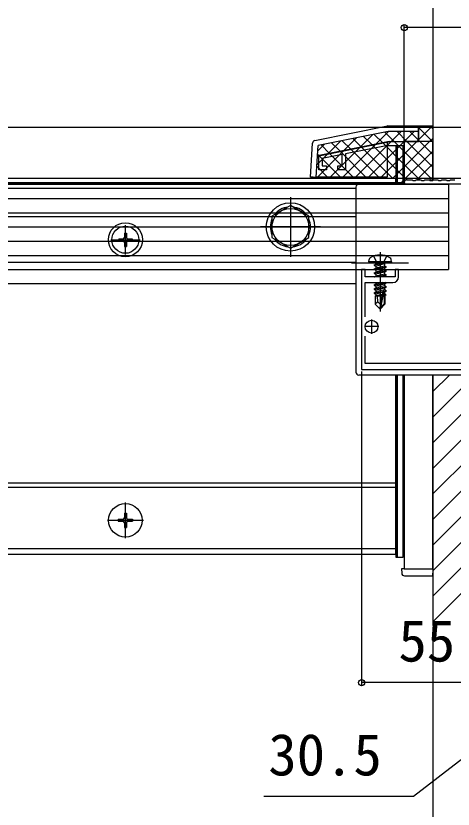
# Model space of a CAD drawing. Units: millimetres, scale not verified. Extents: x -875 to 875, y -1304 to 1297.
# Drawn here: x -182 to -28.3, y -1140.4 to -861.8 of the extents above; entities that cross this region are included whole.
import ezdxf
from ezdxf.enums import TextEntityAlignment as Align

# ---------------------------------------------------------------- set-up
doc = ezdxf.new("R2010")
doc.units = ezdxf.units.MM
doc.header["$LTSCALE"] = 8
for name, color, linetype in [('0-2_YKK_11', 7, 'Continuous'), ('0-3_YKK_11E', 7, 'Continuous'), ('0-4_YKK_12', 2, 'Continuous'), ('0-5_YKK_13', 4, 'Continuous'), ('0-7_YKK_D', 6, 'Continuous'), ('0-9_YSS_K', 3, 'Continuous'), ('0-A_YSS_KE', 3, 'Continuous')]:
    doc.layers.add(name, color=color, linetype=linetype)
doc.styles.add('ＭＳ ゴシック', font='')
doc.styles.get('ＭＳ ゴシック').set_extended_font_data('MS Gothic')

msp = doc.modelspace()

# ---------------------------------------------------------------- linework, layer by layer
at = {"layer": '0-2_YKK_11'}
for p, q in [((-57, -968.431), (-57, -973.431)), ((-54.5, -970.931), (-59.5, -970.931))]:
    msp.add_line(p, q, dxfattribs=at)
for points in [[(-44.75, -919.431), (-42.7, -919.431), (-42.5, -919.631), (-41.5, -919.631), (-41.3, -919.431), (-39.7, -919.431), (-39.5, -919.631), (-38.5, -919.631), (-38.3, -919.431), (-36.7, -919.431), (-36.5, -919.631), (-35.5, -919.631), (-35.3, -919.431), (-33.7, -919.431), (-33.5, -919.631), (-32.5, -919.631), (-32.3, -919.431), (-30.7, -919.431), (-30.5, -919.631), (-29.5, -919.631), (-29.3, -919.431), (-27.7, -919.431)], [(-19.7, -958.831), (-19.7, -920.931), (-44.75, -920.931)], [(-47.5, -953.431), (-47.5, -950.931), (-48.7, -950.931), (-48.7, -953.431), (-59.3, -953.431), (-59.3, -950.931), (-60.5, -950.931), (-60.5, -985.931), (-8.5, -985.931)], [(-59.3, -967.532), (-59.3, -955.431), (-49.5, -955.431)], [(-8.5, -973.99), (-8.5, -983.102), (-9.328, -983.931), (-59.3, -983.931), (-59.3, -974.329)]]:
    msp.add_lwpolyline(points, dxfattribs=at)
for centre, radius, start, end in [((-44.75, -920.181), 0.75, 89.99999, 270.00001), ((-49.5, -953.431), 2, 270.00001, 359.99999)]:
    msp.add_arc(centre, radius, start, end, dxfattribs=at)
at = {"layer": '0-3_YKK_11E'}
msp.add_lwpolyline([(-45.5, -907.431), (-51.881, -907.431), (-66.1, -910.275), (-66.1, -915.931), (-68.8, -915.931), (-68.8, -914.431), (-67.3, -914.431), (-67.3, -910.515), (-74.3, -911.915), (-74.3, -914.431), (-72.8, -914.431), (-72.8, -915.931), (-75.5, -915.931), (-75.5, -910.931), (-50.5, -905.931), (-45.5, -905.931)], dxfattribs=at)
at = {"layer": '0-4_YKK_12'}
for p, q in [((-869.413, -900.931), (861.255, -900.931)), ((-45.5, -905.931), (-45.5, -920.931)), ((-48.5, -918.931), (-577.65, -918.931)), ((-48.5, -918.931), (-577.65, -918.931)), ((-14.5, -918.931), (-577.65, -918.931)), ((-48.5, -920.931), (-48.5, -918.931)), ((-48.5, -918.931), (-48.5, -920.931)), ((-45.457, -920.431), (-577.65, -920.431)), ((-20, -920.931), (-577.65, -920.931)), ((-54, -944.731), (-54, -965.631)), ((-62.5, -948.431), (-481, -948.431)), ((-62.5, -955.931), (-481, -955.931)), ((-48.5, -1050.931), (-48.5, -987.931)), ((-48.5, -987.931), (-48.5, -1048.931)), ((-48.5, -1025.931), (-481, -1025.931)), ((-48.5, -1027.431), (-481, -1027.431)), ((-48.5, -1048.931), (-481, -1048.931))]:
    msp.add_line(p, q, dxfattribs=at)
for points in [[(-35.5, -919.613), (-35.5, -905.931), (-45.5, -905.931)], [(-62.5, -922.431), (-570, -922.431), (-577.65, -922.431)], [(-62.5, -922.431), (-570, -922.431), (-577.65, -922.431)], [(-62.5, -922.431), (-570, -922.431), (-577.65, -922.431)], [(-62.5, -932.431), (-570, -932.431), (-577.65, -932.431)], [(-45.5, -987.931), (-45.5, -1055.931), (-35.5, -1055.931), (-35.5, -987.931)], [(-48.5, -1050.931), (-489.5, -1050.931), (-587.5, -1050.931)]]:
    msp.add_lwpolyline(points, dxfattribs=at)
msp.add_circle((-143.5, -940.431), 6, dxfattribs=at)
at = {"layer": '0-5_YKK_13'}
for p, q in [((-76.963, -905.555), (-51.44, -900.45)), ((-55.495, -906.87), (-51.056, -902.431)), ((-51.244, -900.431), (-40.498, -900.431)), ((-50.065, -905.931), (-46.565, -902.431)), ((-44.556, -905.931), (-48.056, -902.431)), ((-45.575, -905.931), (-42.075, -902.431)), ((-40.498, -905.498), (-43.565, -902.431)), ((-40.496, -905.342), (-36.085, -900.931)), ((-35.575, -905.931), (-40.496, -901.01)), ((-40.496, -902.431), (-40.496, -905.931)), ((-35.5, -901.516), (-36.085, -900.931)), ((-66.72, -909.115), (-62.258, -904.653)), ((-60.563, -907.884), (-63.537, -904.909)), ((-61.107, -907.993), (-56.646, -903.531)), ((-56.821, -907.135), (-59.796, -904.161)), ((-53.08, -906.387), (-56.054, -903.413)), ((-49.046, -905.931), (-52.312, -902.664)), ((-36.595, -905.931), (-35.5, -904.836)), ((-78.496, -918.431), (-77.765, -906.474)), ((-76.496, -918.431), (-75.82, -907.366)), ((-50.798, -905.931), (-76.041, -910.979)), ((-75.941, -909.356), (-73.484, -906.899)), ((-71.788, -910.129), (-74.763, -907.154)), ((-72.333, -910.238), (-67.871, -905.776)), ((-72.046, -918.931), (-61.107, -907.993)), ((-68.047, -909.38), (-71.021, -906.406)), ((-67.556, -918.931), (-55.495, -906.87)), ((-64.305, -908.632), (-67.279, -905.658)), ((-63.065, -918.931), (-50.065, -905.931)), ((-49.516, -918.931), (-60.563, -907.884)), ((-58.575, -918.931), (-45.575, -905.931)), ((-45.5, -918.457), (-56.821, -907.135)), ((-45.5, -913.966), (-53.08, -906.387)), ((-50.798, -905.931), (-40.496, -905.931)), ((-45.5, -909.476), (-49.046, -905.931)), ((-48.5, -907.431), (-48.5, -920.931)), ((-48, -907.431), (-48.5, -907.431)), ((-48, -907.431), (-48, -920.931)), ((-46, -907.431), (-48, -907.431)), ((-48, -907.431), (-48, -920.931)), ((-46, -907.431), (-46, -920.931)), ((-46, -907.431), (-46, -920.931)), ((-46, -907.431), (-45.5, -907.431)), ((-45.5, -910.346), (-41.085, -905.931)), ((-45.5, -914.836), (-36.595, -905.931)), ((-45.5, -907.431), (-45.5, -920.931)), ((-35.5, -914.986), (-44.556, -905.931)), ((-41.085, -905.931), (-40.498, -905.344)), ((-40.065, -905.931), (-40.496, -905.5)), ((-35.5, -910.496), (-40.065, -905.931)), ((-35.5, -906.006), (-35.575, -905.931)), ((-76.496, -918.891), (-66.72, -909.115)), ((-76.234, -914.139), (-72.333, -910.238)), ((-75.53, -910.877), (-76.005, -910.402)), ((-62.986, -918.931), (-71.788, -910.129)), ((-58.496, -918.931), (-68.047, -909.38)), ((-54.006, -918.931), (-64.305, -908.632)), ((-54.085, -918.931), (-45.5, -910.346)), ((-45.5, -919.326), (-35.5, -909.326)), ((-35.5, -919.476), (-45.5, -909.476)), ((-67.477, -918.931), (-75.53, -910.877)), ((-71.967, -918.931), (-76.264, -914.633)), ((-49.595, -918.931), (-45.5, -914.836)), ((-40.036, -919.431), (-45.5, -913.966)), ((-41.115, -919.431), (-35.5, -913.816)), ((-77.498, -918.431), (-78.496, -918.431)), ((-77.498, -918.431), (-76.496, -918.431)), ((-76.457, -918.931), (-76.496, -918.891)), ((-44.526, -919.431), (-45.5, -918.457)), ((-36.664, -919.47), (-35.5, -918.306)), ((-570, -920.931), (-30, -920.931)), ((-20, -920.931), (-61.5, -920.931)), ((-47.516, -920.931), (-48.5, -919.947)), ((-48, -920.931), (-48.5, -920.931)), ((-46, -920.931), (-48, -920.931)), ((-47.105, -920.931), (-45.5, -919.326)), ((-45.5, -920.931), (-46, -920.931)), ((-30, -920.931), (-30, -950.931)), ((-570, -925.931), (-30, -925.931)), ((-85.5, -925.431), (-85.5, -946.431)), ((-570, -930.931), (-30, -930.931)), ((-143.5, -945.581), (-143.5, -935.281)), ((-570, -935.931), (-30, -935.931)), ((-143.85, -938.081), (-143.15, -938.081)), ((-143.85, -938.081), (-143.85, -939.581)), ((-143.15, -938.081), (-143.15, -939.581)), ((-75, -935.931), (-96, -935.931)), ((-570, -940.931), (-30, -940.931)), ((-148.65, -940.431), (-138.35, -940.431)), ((-145.85, -940.081), (-145.85, -940.781)), ((-145.85, -940.081), (-144.35, -940.081)), ((-145.85, -940.781), (-144.35, -940.781)), ((-143.85, -941.281), (-143.85, -942.781)), ((-143.15, -941.281), (-143.15, -942.781)), ((-142.65, -940.081), (-141.15, -940.081)), ((-142.65, -940.781), (-141.15, -940.781)), ((-141.15, -940.081), (-141.15, -940.781)), ((-143.85, -942.781), (-143.15, -942.781)), ((-570, -945.931), (-30, -945.931)), ((-44, -948.631), (-64, -948.631)), ((-58, -948.131), (-57.859, -947.328)), ((-50, -948.131), (-58, -948.131)), ((-58, -948.131), (-57.912, -948.631)), ((-50.088, -948.631), (-57.912, -948.631)), ((-56.1, -949.281), (-52.5, -948.681)), ((-52.5, -948.781), (-56.1, -949.381)), ((-56.1, -949.281), (-55.55, -948.963)), ((-56.1, -949.281), (-56.1, -949.381)), ((-56.1, -949.281), (-56.1, -949.381)), ((-56.1, -949.381), (-55.55, -949.698)), ((-52.5, -948.681), (-55.55, -948.963)), ((-55.55, -949.698), (-52.5, -948.781)), ((-55.55, -948.831), (-55.55, -948.963)), ((-52.45, -949.663), (-55.55, -950.363)), ((-55.55, -949.698), (-55.55, -950.363)), ((-52.5, -948.681), (-52.5, -948.781)), ((-52.45, -948.831), (-52.45, -949.663)), ((-51.9, -949.981), (-52.45, -949.663)), ((-50, -948.131), (-50.141, -947.328)), ((-50, -948.131), (-50.088, -948.631)), ((-570, -950.931), (-30, -950.931)), ((-56.1, -950.681), (-51.9, -949.981)), ((-51.9, -950.081), (-56.1, -950.781)), ((-56.1, -950.681), (-55.55, -950.363)), ((-56.1, -950.681), (-56.1, -950.781)), ((-56.1, -950.781), (-55.84, -950.931)), ((-56.1, -952.081), (-51.9, -951.381)), ((-51.9, -951.481), (-56.1, -952.181)), ((-56.1, -952.081), (-55.55, -951.763)), ((-56.1, -952.081), (-56.1, -952.181)), ((-56.1, -952.181), (-55.55, -952.498)), ((-55.84, -950.931), (-55.55, -951.098)), ((-54.808, -950.931), (-55.55, -951.098)), ((-52.45, -951.063), (-55.55, -951.763)), ((-55.55, -951.098), (-55.55, -951.763)), ((-52.45, -952.463), (-55.55, -953.163)), ((-55.55, -952.498), (-55.55, -953.163)), ((-52.45, -950.398), (-54.808, -950.931)), ((-51.9, -950.081), (-52.45, -950.398)), ((-52.45, -950.398), (-52.45, -950.931)), ((-52.45, -950.931), (-52.45, -951.063)), ((-51.9, -951.381), (-52.45, -951.063)), ((-52.45, -951.798), (-52.45, -952.463)), ((-51.9, -952.781), (-52.45, -952.463)), ((-51.9, -949.981), (-51.9, -950.081)), ((-51.9, -951.381), (-51.9, -951.481)), ((-56.013, -953.431), (-55.55, -953.163)), ((-55.8, -953.431), (-51.9, -952.781)), ((-51.9, -952.881), (-55.2, -953.431)), ((-52.45, -953.198), (-52.45, -953.431)), ((-51.9, -952.781), (-51.9, -952.881)), ((-56.1, -956.281), (-51.9, -955.581)), ((-51.9, -955.681), (-56.1, -956.381)), ((-56.1, -956.281), (-55.55, -955.963)), ((-56.1, -956.281), (-56.1, -956.381)), ((-56.1, -956.381), (-55.55, -956.698)), ((-56.1, -957.681), (-51.9, -956.981)), ((-51.9, -957.081), (-56.1, -957.781)), ((-56.1, -957.681), (-55.55, -957.363)), ((-56.1, -957.681), (-56.1, -957.781)), ((-56.1, -957.781), (-55.55, -958.098)), ((-53.192, -955.431), (-55.55, -955.963)), ((-55.55, -955.431), (-55.55, -955.963)), ((-52.45, -956.663), (-55.55, -957.363)), ((-55.55, -956.698), (-55.55, -957.363)), ((-52.45, -958.063), (-55.55, -958.763)), ((-55.55, -958.098), (-55.55, -958.763)), ((-52.45, -955.998), (-52.45, -956.663)), ((-51.9, -956.981), (-52.45, -956.663)), ((-52.45, -957.398), (-52.45, -958.063)), ((-51.9, -958.381), (-52.45, -958.063)), ((-51.9, -955.581), (-52.16, -955.431)), ((-51.9, -955.581), (-51.9, -955.681)), ((-51.9, -956.981), (-51.9, -957.081)), ((-56.1, -959.081), (-53.074, -958.577)), ((-53.102, -958.681), (-56.1, -959.181)), ((-56.1, -959.081), (-55.55, -958.763)), ((-56.1, -959.081), (-56.1, -959.181)), ((-56.1, -959.181), (-55.55, -959.498)), ((-55.7, -960.231), (-55.55, -960.163)), ((-55.7, -960.231), (-55.7, -963.081)), ((-53.424, -960.231), (-55.7, -960.231)), ((-53.16, -958.959), (-55.55, -959.498)), ((-55.55, -959.498), (-55.55, -960.163)), ((-53.305, -959.656), (-55.55, -960.163)), ((-53.365, -959.948), (-55.083, -960.231)), ((-53.09, -958.624), (-54, -963.009)), ((-52.668, -958.508), (-53.85, -964.207)), ((-53.42, -960.215), (-53.504, -960.231)), ((-52.668, -958.509), (-51.9, -958.381)), ((-51.9, -958.481), (-52.613, -958.6)), ((-52.45, -959.463), (-52.603, -959.498)), ((-52.6, -958.679), (-52.6, -962.957)), ((-52, -959.723), (-52.6, -959.822)), ((-52, -959.939), (-52.6, -960.055)), ((-52.3, -960.231), (-52.6, -960.231)), ((-52.45, -958.798), (-52.45, -959.463)), ((-52, -959.723), (-52.45, -959.463)), ((-52, -959.939), (-52.3, -960.112)), ((-52.3, -960.112), (-52.3, -963.081)), ((-52, -959.723), (-52, -959.939)), ((-51.9, -958.381), (-51.9, -958.481)), ((-54.743, -962.277), (-55.7, -963.081)), ((-54.15, -964.631), (-55.7, -963.081)), ((-54, -963.009), (-54.15, -964.631)), ((-54, -963.009), (-54, -964.631)), ((-52.6, -962.957), (-53.85, -964.207)), ((-53.85, -964.631), (-52.3, -963.081)), ((-52.3, -963.081), (-52.6, -962.957)), ((-54.15, -964.631), (-53.85, -964.631)), ((-53.85, -964.207), (-53.85, -964.631)), ((-12.5, -987.931), (-61.5, -987.931)), ((-48.5, -987.931), (-48.5, -1051.931)), ((-48, -987.931), (-48, -1051.931)), ((-48, -987.931), (-48, -1051.931)), ((-46, -987.931), (-46, -1051.931)), ((-46, -987.931), (-46, -1051.931)), ((-45.5, -987.931), (-45.5, -1051.931)), ((-143.5, -1045.231), (-143.5, -1032.631)), ((-149.8, -1038.931), (-137.2, -1038.931)), ((-146, -1038.581), (-146, -1039.281)), ((-146, -1038.581), (-144.35, -1038.581)), ((-143.85, -1036.431), (-143.15, -1036.431)), ((-143.85, -1036.431), (-143.85, -1038.081)), ((-143.15, -1036.431), (-143.15, -1038.081)), ((-142.65, -1038.581), (-141, -1038.581)), ((-141, -1038.581), (-141, -1039.281)), ((-146, -1039.281), (-144.35, -1039.281)), ((-143.85, -1039.781), (-143.85, -1041.431)), ((-143.85, -1041.431), (-143.15, -1041.431)), ((-143.15, -1039.781), (-143.15, -1041.431)), ((-142.65, -1039.281), (-141, -1039.281)), ((-48.5, -1051.931), (-48, -1051.931)), ((-48, -1051.931), (-46, -1051.931)), ((-45.5, -1051.931), (-46, -1051.931)), ((-46.5, -1055.931), (-46.405, -1057.492)), ((-45.502, -1055.931), (-46.5, -1055.931)), ((-45.502, -1055.931), (-35.5, -1055.931)), ((-35.5, -1055.931), (-35.5, -1057.492))]:
    msp.add_line(p, q, dxfattribs=at)
for points in [[(-41.496, -902.431), (-51.145, -902.431), (-75.82, -907.366)], [(-40.498, -900.431), (-40.496, -900.431), (-40.496, -902.431), (-41.496, -902.431)], [(-51.496, -906.07), (-51.496, -918.431), (-76.496, -918.431)], [(-62.5, -921.931), (-62.5, -950.931), (-62.5, -986.931)], [(-56.3, -946.151), (-55.145, -948.468), (-54, -949.077)], [(-51.7, -946.151), (-52.855, -948.468), (-54, -949.077)], [(-51.9, -951.481), (-52.45, -951.798), (-55.55, -952.498)], [(-51.9, -952.881), (-52.45, -953.198), (-53.479, -953.431)], [(-51.9, -955.681), (-52.45, -955.998), (-55.55, -956.698)], [(-51.9, -957.081), (-52.45, -957.398), (-55.55, -958.098)], [(-54, -963.009), (-54.743, -962.277), (-54.9, -960.231)], [(-51.9, -958.481), (-52.45, -958.798), (-52.6, -958.832)], [(-45.406, -1058.431), (-35.5, -1058.431), (-35.5, -1057.492)]]:
    msp.add_lwpolyline(points, dxfattribs=at)
for points in [[(-40.498, -900.431), (-35.498, -900.431), (-35.498, -905.931), (-40.498, -905.931)], [(-85.5, -928.425), (-92, -932.178), (-92, -939.684), (-85.5, -943.436), (-79, -939.684), (-79, -932.178)]]:
    msp.add_lwpolyline(points, close=True, dxfattribs=at)
for centre, radius in [((-85.5, -935.931), 8.5), ((-85.5, -935.931), 6.5), ((-143.5, -940.431), 4.75), ((-57, -970.931), 2.25), ((-143.5, -1038.931), 5.9)]:
    msp.add_circle(centre, radius, dxfattribs=at)
for centre, radius, start, end in [((-51.244, -901.431), 1, 90, 101.30993), ((-76.767, -906.535), 1, 101.30993, 176.5), ((-61.5, -921.931), 1, 90, 180), ((-85.5, -935.931), 7.05, 97.21814, 142.78186), ((-85.5, -935.931), 7.05, 37.21814, 82.78186), ((-85.5, -935.931), 7.05, 157.21814, 202.78186), ((-85.5, -935.931), 7.05, 337.21814, 22.78186), ((-144.35, -939.581), 0.5, 270, 0), ((-144.35, -941.281), 0.5, 0, 90), ((-142.65, -939.581), 0.5, 180, 270), ((-142.65, -941.281), 0.5, 90, 180), ((-85.5, -935.931), 7.05, 217.21814, 262.78186), ((-85.5, -935.931), 7.05, 277.21814, 322.78186), ((-56.972, -947.485), 0.9, 122.05588, 170), ((-54, -952.231), 6.5, 57.94412, 122.05588), ((-51.028, -947.485), 0.9, 10, 57.94412), ((-55.75, -948.831), 0.2, 0, 90), ((-52.25, -948.831), 0.2, 90, 180), ((-52.848, -958.679), 0.248, 0, 167.19096), ((-61.5, -986.931), 1, 180, 270), ((-144.35, -1038.081), 0.5, 270, 0), ((-142.65, -1038.081), 0.5, 180, 270), ((-144.35, -1039.781), 0.5, 0, 90), ((-142.65, -1039.781), 0.5, 90, 180), ((-45.406, -1057.431), 1, 183.5, 270)]:
    msp.add_arc(centre, radius, start, end, dxfattribs=at)
at = {"layer": '0-7_YKK_D'}
for p, q in [((-45.5, -919.181), (-45.5, -864.931)), ((-5.5, -865.931), (-45.5, -865.931)), ((-60.5, -986.631), (-60.5, -1096.931)), ((-35.5, -1076.931), (-35.5, -1176.931)), ((-35.5, -1076.931), (-35.5, -1176.931)), ((-5.5, -1095.931), (-60.5, -1095.931))]:
    msp.add_line(p, q, dxfattribs=at)
msp.add_lwpolyline([(9.75, -1095.931), (-42.217, -1135.931), (-94.808, -1135.931)], dxfattribs=at)
for centre in [(-45.5, -865.931), (-60.5, -1095.931)]:
    msp.add_circle(centre, 1.075, dxfattribs=at)
at = {"layer": '0-9_YSS_K'}
for p, q in [((-76.496, -918.431), (-76.496, -918.931)), ((-35.5, -993.769), (-29.662, -987.931)), ((-35.5, -1002.749), (-20.682, -987.931)), ((-35.5, -1011.729), (-12.5, -988.729)), ((-35.5, -1020.709), (-12.5, -997.709)), ((-35.5, -1029.69), (-12.5, -1006.69)), ((-35.5, -1038.67), (-12.5, -1015.67)), ((-35.5, -1047.65), (-12.5, -1024.65)), ((-35.5, -1056.63), (-12.5, -1033.63)), ((-35.5, -1065.611), (-12.5, -1042.611)), ((-35.5, -1074.591), (-12.5, -1051.591))]:
    msp.add_line(p, q, dxfattribs=at)
at = {"layer": '0-A_YSS_KE'}
for p, q in [((-35.5, -463.934), (-35.5, -919.613)), ((-35.5, -987.931), (-35.5, -1075.931))]:
    msp.add_line(p, q, dxfattribs=at)

# ---------------------------------------------------------------- texts
at = {"layer": '0-7_YKK_D', "style": 'ＭＳ ゴシック'}
for s, p in [('55', (-47.545, -1092.931)), ('30.5', (-93.285, -1132.931))]:
    msp.add_text(s, height=14.66, dxfattribs=at).set_placement(p, align=Align.BOTTOM_LEFT)

doc.saveas('drawing.dxf')
